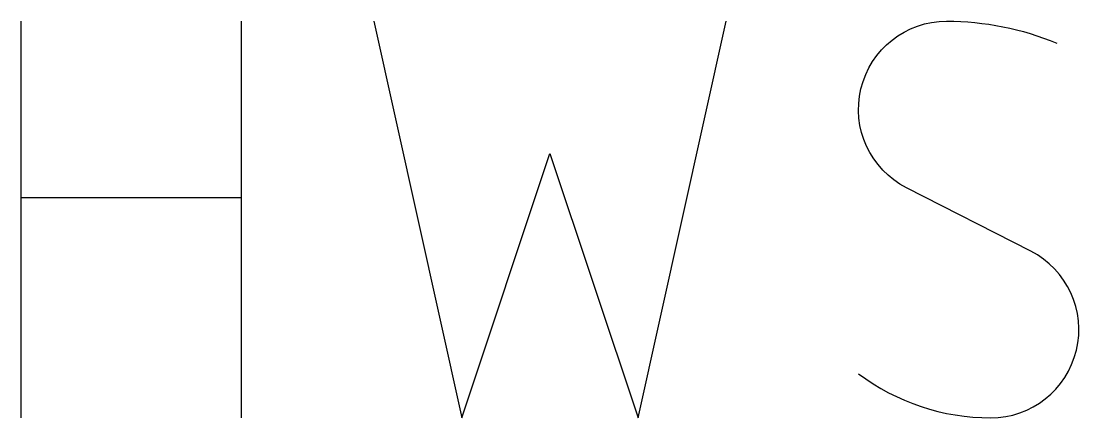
# Model space of a CAD drawing. Header units: millimetres. Extents: x -3.26 to 3.4, y -1.25 to 1.25.
import ezdxf

# ---------------------------------------------------------------- set-up
doc = ezdxf.new("R2010")
doc.units = ezdxf.units.MM

msp = doc.modelspace()

# ---------------------------------------------------------------- linework, layer by layer
at = {"color": 0}
for points in [[(-3.2639, -1.25), (-3.2639, 1.25)], [(-1.875, -1.25), (-1.875, 1.25)], [(-1.0417, 1.25), (-0.4861, -1.25), (0.0694, 0.4167), (0.625, -1.25), (1.1806, 1.25)], [(-3.2639, 0.1389), (-1.875, 0.1389)]]:
    msp.add_lwpolyline(points, dxfattribs=at)
msp.add_lwpolyline([(2.0139, -0.9722, 0.162278), (2.8472, -1.25, 0.788202), (3.0996, -0.1995), (2.3171, 0.1995, -0.788202), (2.5694, 1.25, -0.099019), (3.2639, 1.1111)], format="xyb", dxfattribs=at)

doc.saveas('drawing.dxf')
